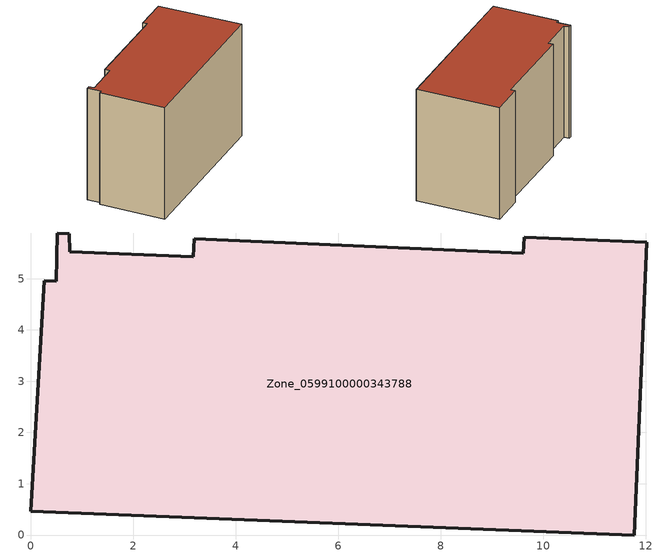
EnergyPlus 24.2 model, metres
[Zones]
Zone_0599100000343788
 floor ground (C_G): 0.5,4.95 0.52,5.89 0.75,5.88 0.76,5.53 3.17,5.43 3.19,5.78 9.61,5.5 9.63,5.81 12.02,5.71 11.78,0 0,0.47 0.27,4.96 z1.39
 wall outside (C_F): 3.17,5.43 0.76,5.53 0.75,5.88 0.52,5.89 0.5,4.95 0.27,4.96 0,0.47 11.78,0 12.02,5.71 9.63,5.81 9.61,5.5 3.19,5.78 3.17,5.43 z1.39:9.35
 roof outside (C_R): 0.52,5.89 0.5,4.95 0.27,4.96 0,0.47 11.78,0 12.02,5.71 9.63,5.81 9.61,5.5 3.19,5.78 3.17,5.43 0.76,5.53 0.75,5.88 z9.35
[BUILDING]
Pand.0599100000343788: North Axis=0; Terrain=City; Loads Convergence Tolerance Value=0.04; Temperature Convergence Tolerance Value=0.4; Solar Distribution=FullExterior; Maximum Number of Warmup Days=25; Minimum Number of Warmup Days=1
[Site:Location]
Rotterdam.The.Hague.AP_ZH_NLD Design_Conditions: Latitude=51.96; Longitude=4.45; Time Zone=1; Elevation=-4.5
[SITE:GROUNDTEMPERATURE:BUILDINGSURFACE]
18, 18, 18, 18, 18, 18, 18, 18, 18, 18, 18, 18
[MATERIAL] Thermal Absorptance=0.9; Solar Absorptance=0.7; Visible Absorptance=0.7
Name | Roughness | Thickness | Conductivity | Density | Specific Heat
G.TI.1992-2005 | MediumSmooth | 0.15 | 0.06 | 540 | 1210
F.TI.1992-2005 | Rough | 0.3 | 0.12 | 1920 | 840
R.TI.1992-2005 | MediumRough | 0.2 | 0.08 | 1500 | 1000
[CONSTRUCTION]
C_G: G.TI.1992-2005
C_F: F.TI.1992-2005
C_R: R.TI.1992-2005
[ZONE]
Zone_0599100000343788: Type=1; Multiplier=1; Ceiling Height=Autocalculate; Volume=Autocalculate; Floor Area=autocalculate; Part of Total Floor Area=Yes
[ZONEINFILTRATION:DESIGNFLOWRATE]
Infil_Zone_0599100000343788: Zone or ZoneList or Space or SpaceList=Zone_0599100000343788; Schedule=AlwaysOn; Design Flow Rate Calculation Method=Flow/Area; Flow Rate per Floor Area=0.0015; Constant Term Coefficient=1; Temperature Term Coefficient=0; Velocity Term Coefficient=0; Velocity Squared Term Coefficient=0
[HVACTEMPLATE:ZONE:IDEALLOADSAIRSYSTEM]
Zone_0599100000343788: Maximum Heating Supply Air Temperature=50; Minimum Cooling Supply Air Temperature=13; Maximum Heating Supply Air Humidity Ratio=0.0156; Minimum Cooling Supply Air Humidity Ratio=0.0077; Heating Limit=NoLimit; Cooling Limit=NoLimit; Dehumidification Control Type=ConstantSensibleHeatRatio; Cooling Sensible Heat Ratio=0.7; Dehumidification Setpoint=60; Humidification Control Type=None; Humidification Setpoint=30; Outdoor Air Method=None; Outdoor Air Flow Rate per Person=0.00944; Outdoor Air Flow Rate per Zone Floor Area=0; Outdoor Air Flow Rate per Zone=0; Demand Controlled Ventilation Type=None; Outdoor Air Economizer Type=NoEconomizer; Heat Recovery Type=None; Sensible Heat Recovery Effectiveness=0.7; Latent Heat Recovery Effectiveness=0.65
[ZONECONTROL:THERMOSTAT]
ThermostatControl_Zone_0599100000343788: Zone or ZoneList=Zone_0599100000343788; Control Type Schedule=DualSetpointControlType; Control 1=Thermostat_Zone_0599100000343788; Temperature Difference Between Cutout And Setpoint=0
[THERMOSTATSETPOINT:DUALSETPOINT]
Thermostat_Zone_0599100000343788: Heating Setpoint Temperature Schedule=HeatingSetpoint_Zone_0599100000343788; Cooling Setpoint Temperature Schedule=CoolingSetpoint_Zone_0599100000343788
[SCHEDULE:COMPACT]
HeatingSetpoint_Zone_0599100000343788: Through: 12/31, For: AllDays, Until: 24:00, 21
CoolingSetpoint_Zone_0599100000343788: Through: 12/31, For: AllDays, Until: 24:00, 24
DualSetpointControlType: Through: 12/31, For: AllDays, Until: 24:00, 4
AlwaysOn: Through: 12/31, For: AllDays, Until: 24:00, 1
